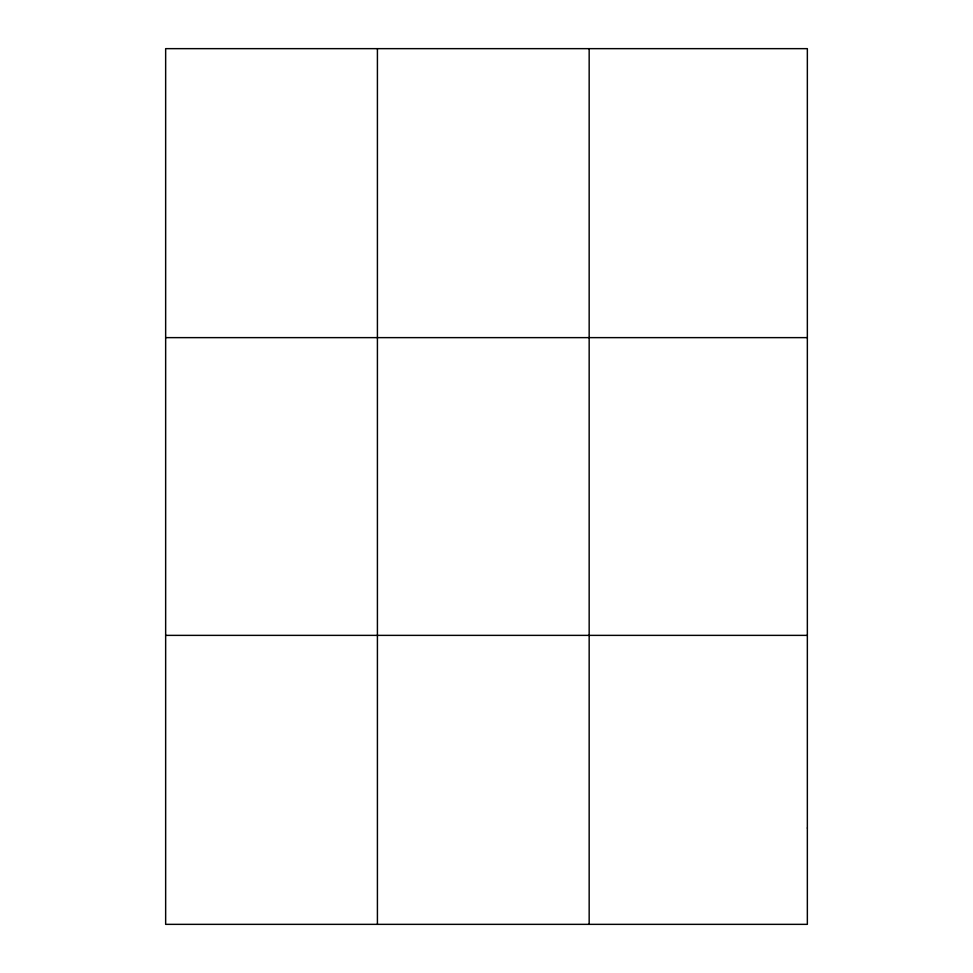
<?xml version="1.0" encoding="UTF-8"?>
<svg xmlns="http://www.w3.org/2000/svg" width="973" height="973" viewBox="0 0 973 973"><rect width="100%" height="100%" fill="white"/><g stroke="black" fill="none" stroke-linecap="round" stroke-linejoin="round"><path stroke-width="1.46" d="M377.415 48.65L377.415 924.35M589.164 48.65L589.164 924.35M165.653 337.631L807.347 337.631M165.653 635.369L807.347 635.369M807.347 828.023L807.347 924.35L165.653 924.35L165.653 48.65L807.347 48.65L807.347 828.023"/></g></svg>
